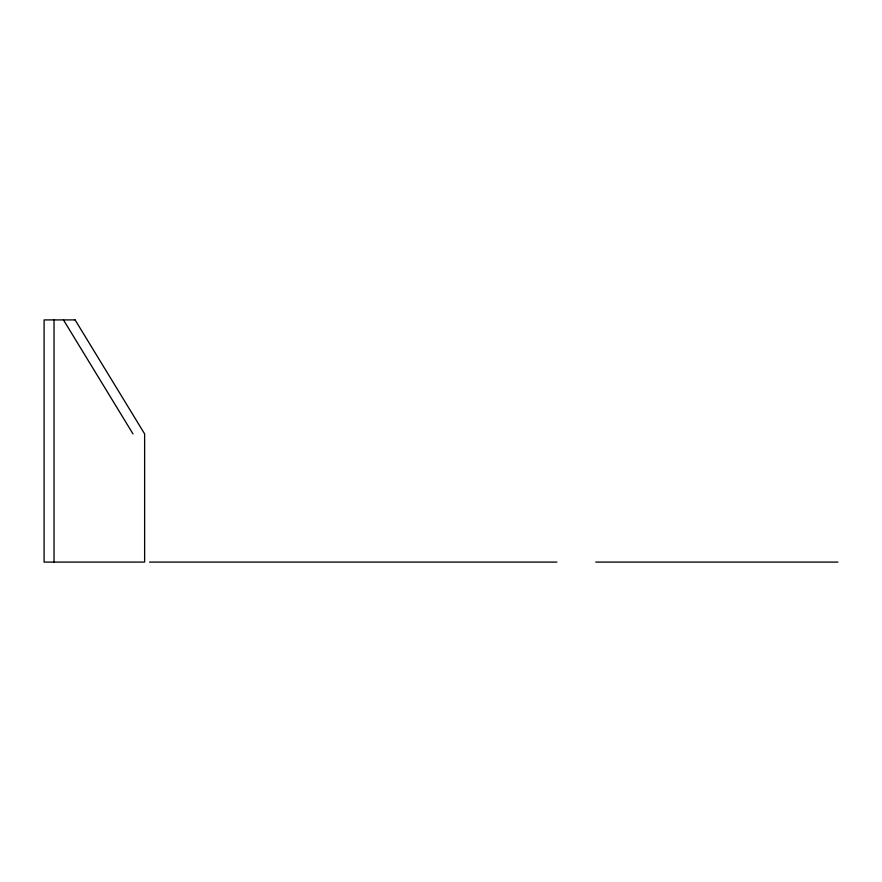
<?xml version="1.0" encoding="UTF-8"?>
<svg xmlns="http://www.w3.org/2000/svg" width="882" height="882" viewBox="0 0 882 882"><rect width="100%" height="100%" fill="white"/><g stroke="black" fill="none" stroke-linecap="round" stroke-linejoin="round"><path stroke-width="1.32" d="M149.543 562.088L556.884 562.088M595.725 562.088L837.9 562.088M63.46 319.912L132.995 433.9M54.034 319.912L54.034 562.088M75.091 319.912L44.1 319.912L44.1 562.088L144.626 562.088L144.626 433.9L75.091 319.912"/></g></svg>
